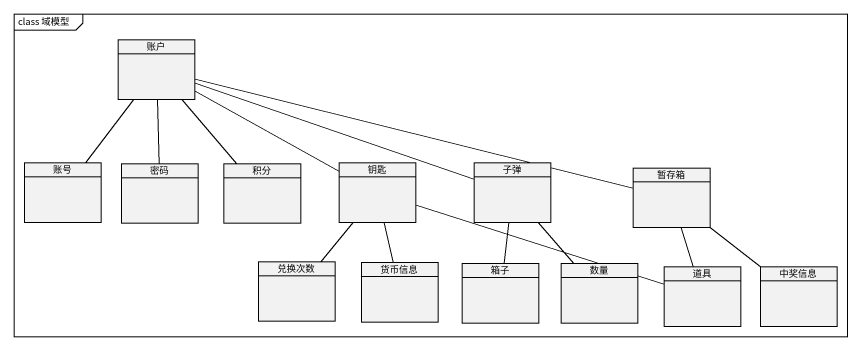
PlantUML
@startuml
mainframe class 域模型
hide circle
hide empty members
class 账户
class 账号
class 密码
class 积分
class 钥匙
class 子弹
class 暂存箱
class 兑换次数
class 货币信息
class 箱子
class 数量
class 道具
class 中奖信息
账户 -- 账号
账户 -- 密码
账户 -- 积分
账户 -right- 钥匙
账户 -right- 子弹
账户 -right- 暂存箱
钥匙 -- 兑换次数
钥匙 -- 货币信息
钥匙 -right- 道具
子弹 -- 箱子
子弹 -- 数量
暂存箱 -- 道具
暂存箱 -- 中奖信息
@enduml
